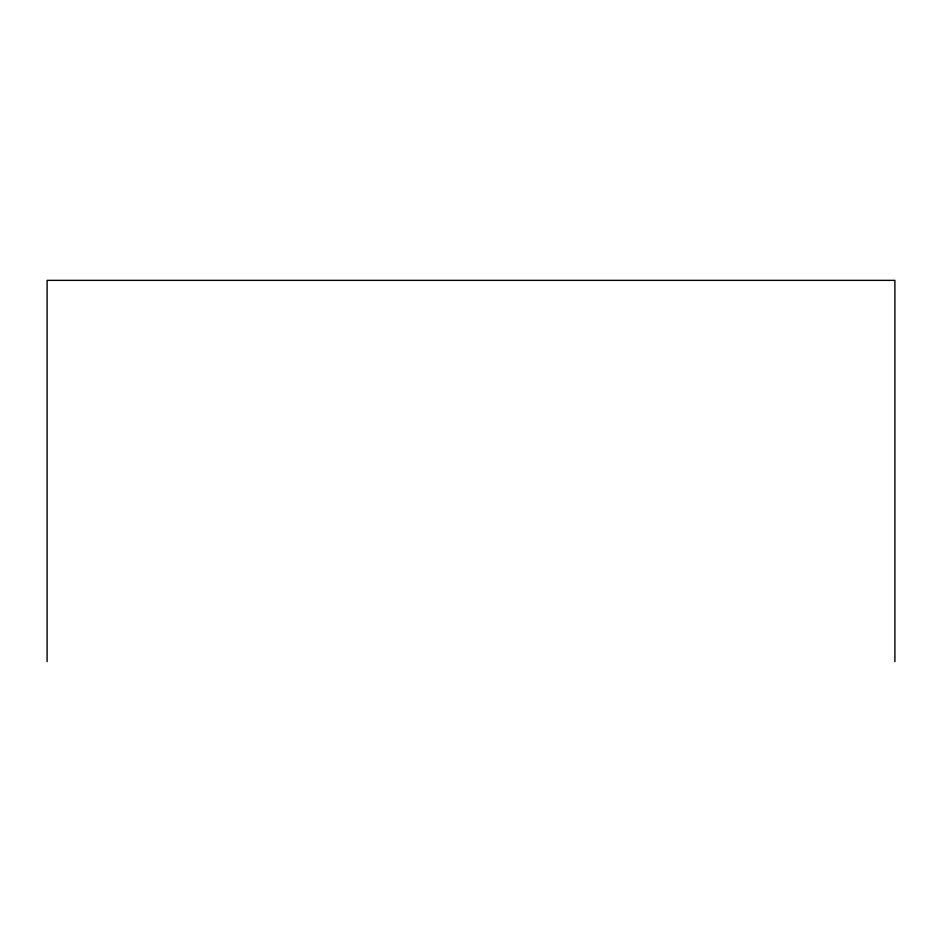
<?xml version="1.0" encoding="UTF-8"?>
<svg xmlns="http://www.w3.org/2000/svg" width="942" height="942" viewBox="0 0 942 942"><rect width="100%" height="100%" fill="white"/><g stroke="black" fill="none" stroke-linecap="round" stroke-linejoin="round"><path stroke-width="1.41" d="M894.9 661.637L894.9 280.363L47.1 280.363L47.1 661.637"/></g></svg>
